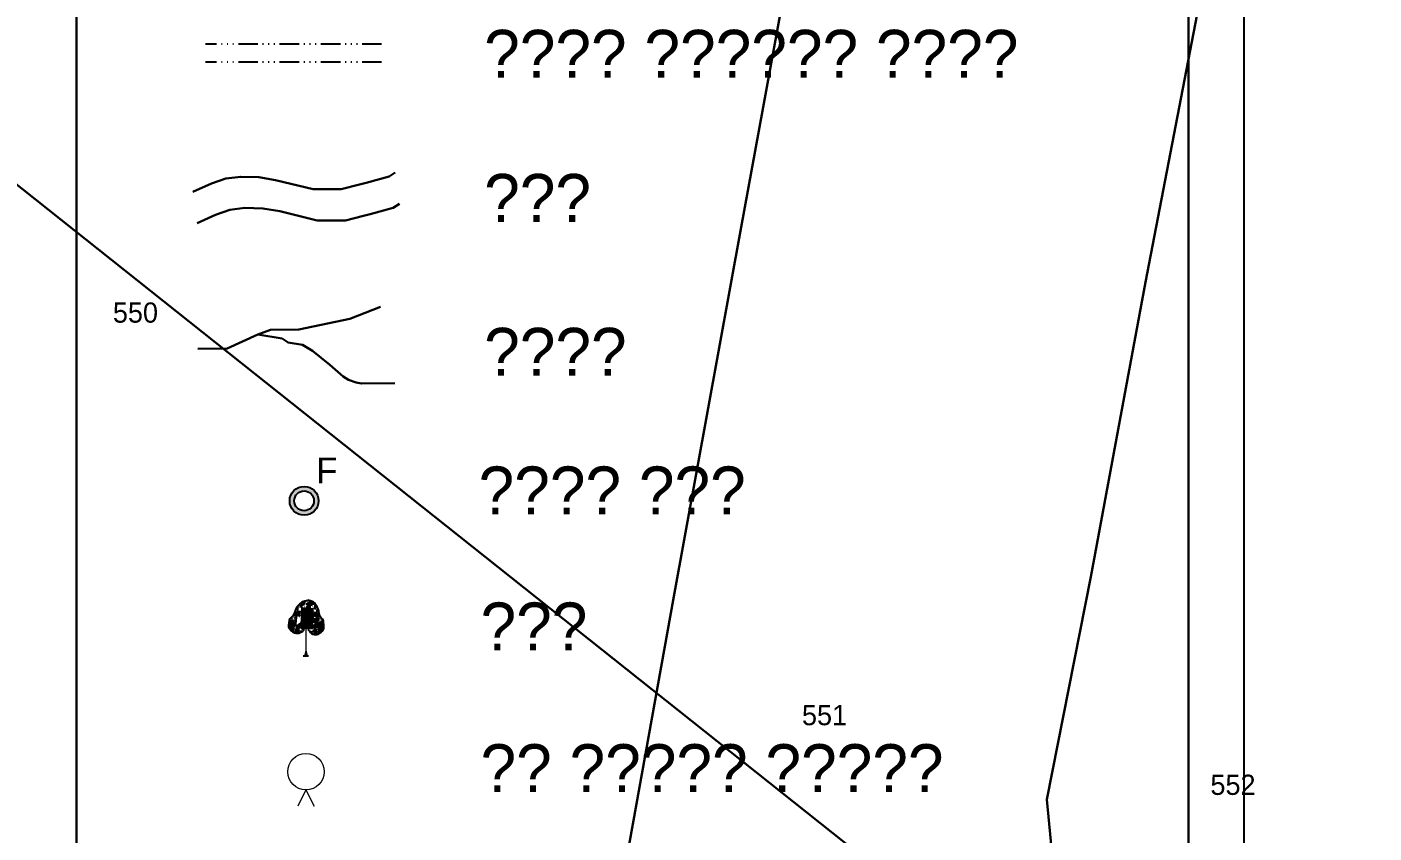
# Model space of a CAD drawing. Header units: millimetres. Extents: x -1419336 to 38707697, y -75591640 to 81.
# Drawn here: x 1646.2 to 1812.6, y -1387.3 to -1287.7 of the extents above; entities that cross this region are included whole.
import ezdxf

# ---------------------------------------------------------------- set-up
doc = ezdxf.new("R2010")
doc.units = ezdxf.units.MM
doc.linetypes.add('ACAD_ISO14W100', pattern=[24, 12, -3, 0, -3, 0, -3, 0, -3])
doc.linetypes.add('DASHED', pattern=[0.75, 0.5, -0.25])
for name, color, linetype in [('Image', 7, 'Continuous'), ('Legend', 250, 'Continuous'), ('Sym_F', 250, 'Continuous'), ('Sym_Tree', 92, 'Continuous')]:
    doc.layers.add(name, color=color, linetype=linetype)
doc.layers.add('Poly_Survey_Bndry', color=250, linetype='Continuous', lineweight=30)
doc.layers.add('Text_Survey_No', color=250, linetype='Continuous', lineweight=0)
doc.styles.get("Standard").update_dxf_attribs({"font": 'SakalBharati.ttf'})
picture_1 = doc.add_image_def('image1.jpg', size_in_pixel=(14330, 10848))
picture_2 = doc.add_image_def('image3.jpg', size_in_pixel=(14388, 11097))
picture_3 = doc.add_image_def('image5.jpg', size_in_pixel=(14666, 11006))

msp = doc.modelspace()

# ---------------------------------------------------------------- hatches: boundary and pattern name
at = {"layer": 'Sym_F'}
h = msp.add_hatch(color=256, dxfattribs=at)
h.paths.add_polyline_path([(1678.64, -1346.27, 1), (1682.2, -1346.27, 1)])
h.paths.add_polyline_path([(1681.64, -1346.27, -1), (1679.2, -1346.27, -1)], flags=16)

# ---------------------------------------------------------------- linework, layer by layer
at = {"color": 5, "lineweight": 20}
for q in [(1679.65, -1384), (1681.65, -1384)]:
    msp.add_line((1680.65, -1382), q, dxfattribs=at)
msp.add_ellipse((1680.65, -1379.75), major_axis=(2.25, 0), ratio=1, dxfattribs=at)
at = {"layer": 'Legend'}
msp.add_lwpolyline([(719.87, -1094.4), (1796.56, -1094.4), (1796.56, -1813.7), (719.87, -1813.7)], close=True, dxfattribs=at)
at = {"layer": 'Legend', "lineweight": 30}
msp.add_lwpolyline([(1674.4, -1806.86), (726.71, -1806.86), (726.71, -1101.24), (1674.4, -1101.24), (1789.71, -1101.24), (1789.71, -1144.96), (1789.71, -1180.57), (1789.71, -1198.18), (1789.71, -1205.64), (1789.71, -1217.85), (1789.71, -1668.44), (1789.71, -1729.9), (1789.71, -1771.19), (1789.71, -1806.86)], close=True, dxfattribs=at)
for points in [[(1652.29, -1101.24), (1652.29, -1144.96), (1652.29, -1180.57), (1652.29, -1217.85), (1652.29, -1668.44), (1652.29, -1729.9), (1652.29, -1771.19), (1652.29, -1806.86)], [(1667.28, -1327.49), (1670.92, -1327.43), (1672.81, -1326.58), (1674.72, -1325.72), (1676.28, -1325.15), (1679.76, -1325.1), (1686.08, -1323.78), (1689.86, -1322.28)], [(1674.72, -1325.72), (1677.69, -1326.19), (1678.45, -1326.72), (1680.24, -1326.98), (1681.45, -1327.73), (1683.6, -1329.45), (1685.25, -1330.92), (1685.92, -1331.3), (1686.87, -1331.65), (1687.51, -1331.75), (1691.64, -1331.72)]]:
    msp.add_lwpolyline(points, dxfattribs=at)
at = {"layer": 'Legend', "linetype": 'ACAD_ISO14W100', "ltscale": 0.2, "flags": 128}
for points in [[(1690, -1289.83), (1668.25, -1289.83)], [(1690, -1292.04), (1668.25, -1292.04)]]:
    msp.add_lwpolyline(points, dxfattribs=at)
at = {"layer": 'Legend', "color": 5, "lineweight": 30}
for points in [[(1666.69, -1308.09), (1668.97, -1307.04), (1670.75, -1306.44), (1672.59, -1306.21), (1674.83, -1306.27), (1676.9, -1306.62), (1681.54, -1307.75), (1683.59, -1307.75), (1685.01, -1307.75), (1687.25, -1307.19), (1688.07, -1306.98), (1690.94, -1306.19), (1691.69, -1305.7)], [(1667.19, -1311.96), (1669.47, -1310.91), (1671.25, -1310.31), (1673.09, -1310.07), (1675.33, -1310.14), (1677.41, -1310.49), (1682.04, -1311.62), (1684.09, -1311.62), (1685.52, -1311.62), (1687.76, -1311.06), (1688.57, -1310.85), (1691.44, -1310.06), (1692.19, -1309.57)]]:
    msp.add_lwpolyline(points, dxfattribs=at)
at = {"layer": 'Poly_Survey_Bndry'}
for points in [[(1798.01, -1248.46), (1784.4, -1319.26), (1777.64, -1355.67), (1772.18, -1383.16), (1775.66, -1419.23), (1770.46, -1463.64), (1766.41, -1500.89), (1761.67, -1541.86)], [(1745.22, -1253.54), (1734.44, -1312.46), (1726.09, -1358.09), (1717.55, -1405.66), (1716.51, -1411.44), (1716.38, -1411.42)]]:
    msp.add_lwpolyline(points, dxfattribs=at)
at = {"layer": 'Sym_F'}
for major_axis in [(1.78, 0), (1.22, 0)]:
    msp.add_ellipse((1680.42, -1346.27), major_axis=major_axis, ratio=1, dxfattribs=at)
at = {"layer": 'Sym_Tree'}
for p, q in [((1680.89, -1358.6), (1680.66, -1358.62)), ((1680.29, -1365.42), (1680.95, -1365.42))]:
    msp.add_line(p, q, dxfattribs=at)
at = {"layer": 'Sym_Tree', "color": 82, "const_width": 0.8}
for points in [[(1680.34, -1362.09), (1680.44, -1359.46)], [(1680.43, -1362.1), (1680.53, -1359.47)], [(1680.78, -1361.71), (1680.88, -1359.08)], [(1681.11, -1362.15), (1681.21, -1359.52)], [(1679.67, -1361.48), (1680.02, -1361.97)], [(1680.2, -1361.6), (1680.54, -1362.09)], [(1682.03, -1361.71), (1681.54, -1362.04)], [(1681.65, -1361.5), (1682, -1361.99)]]:
    msp.add_lwpolyline(points, dxfattribs=at)
at = {"layer": 'Sym_Tree', "color": 34}
msp.add_lwpolyline([(1680.66, -1365.42, 0.48, 0.16, 0), (1680.66, -1364.76, 0.16, 0.16, 0), (1680.66, -1362.06, 0.16, 0.16, 0)], format="xyseb", dxfattribs=at)
at = {"layer": 'Sym_Tree', "color": 82}
msp.add_open_spline([(1680.44, -1362.18), (1680.29, -1362.34), (1680.05, -1362.59), (1679.61, -1362.7), (1679.21, -1362.67), (1678.88, -1362.34), (1678.41, -1361.94), (1678.62, -1361.33), (1678.63, -1360.73), (1679.32, -1360.38), (1679.34, -1359.55), (1679.86, -1359.02), (1680.28, -1358.66), (1680.56, -1358.63), (1680.66, -1358.62)], degree=3, knots=[0, 0, 0, 0, 0.357151, 0.545743, 0.741494, 0.970117, 1.319935, 1.641608, 1.935314, 2.250626, 2.755061, 3.137005, 3.457298, 3.618487, 3.618487, 3.618487, 3.618487], dxfattribs=at)
at = {"layer": 'Sym_Tree', "color": 82, "start_tangent": (1680.661209, -1365.422639), "end_tangent": (1680.661209, -1365.422639)}
msp.add_spline([(1680.89, -1362.18), (1681.33, -1362.66), (1681.65, -1362.78), (1682.01, -1362.79), (1682.37, -1362.58), (1682.83, -1362.14), (1682.84, -1361.55), (1682.78, -1361.02), (1682.42, -1360.58), (1682.2, -1359.69), (1681.84, -1359.1), (1681.4, -1358.7), (1680.89, -1358.6)], degree=3, dxfattribs=at)
at = {"layer": 'Sym_Tree', "color": 82}
for points in [[(1679.54, -1359.85), (1679.34, -1360.06), (1679.4, -1360.48), (1679.24, -1360.5)], [(1679.25, -1360.27), (1679.26, -1360.39), (1679.42, -1359.8), (1679.44, -1359.74)], [(1679.37, -1359.88), (1679.3, -1360.06), (1679.55, -1359.54), (1679.52, -1359.53)], [(1679.42, -1359.66), (1679.37, -1359.81), (1679.37, -1359.88), (1679.3, -1360.06)], [(1679.4, -1359.79), (1679.42, -1359.75), (1679.3, -1360.06), (1679.33, -1360.06)], [(1679.36, -1359.98), (1679.3, -1360.06), (1679.37, -1359.81), (1679.42, -1359.8)], [(1679.35, -1360), (1679.37, -1359.9), (1679.36, -1359.98), (1679.3, -1360.06)], [(1679.64, -1359.23), (1679.48, -1359.51), (1679.4, -1359.79), (1679.34, -1360.06)], [(1679.76, -1359.63), (1679.52, -1359.53), (1679.54, -1359.85), (1679.34, -1360.06)], [(1679.4, -1359.79), (1679.34, -1360.06), (1679.7, -1359.92), (1679.76, -1359.63)], [(1679.39, -1359.82), (1679.42, -1359.66), (1679.35, -1360), (1679.37, -1359.9)], [(1679.35, -1359.99), (1679.36, -1359.98), (1679.37, -1359.9), (1679.42, -1359.75)], [(1679.37, -1359.81), (1679.42, -1359.8), (1679.42, -1359.66), (1679.37, -1359.81)], [(1679.42, -1359.65), (1679.48, -1359.51), (1679.39, -1359.82), (1679.42, -1359.66)], [(1679.42, -1359.8), (1679.44, -1359.74), (1679.4, -1359.79), (1679.42, -1359.75)], [(1679.4, -1360.48), (1679.93, -1360.43), (1679.54, -1359.85), (1679.79, -1360.22)], [(1679.54, -1359.85), (1679.79, -1360.22), (1679.93, -1360.43), (1679.4, -1360.48)], [(1679.76, -1359.63), (1679.61, -1359.3), (1679.48, -1359.51), (1679.42, -1359.75)], [(1679.48, -1359.51), (1679.42, -1359.75), (1679.54, -1359.85), (1679.76, -1359.63)], [(1679.42, -1359.75), (1679.46, -1359.59), (1679.48, -1359.51), (1679.46, -1359.59)], [(1679.48, -1359.51), (1679.46, -1359.59), (1679.42, -1359.65), (1679.48, -1359.51)], [(1679.42, -1359.65), (1679.42, -1359.65), (1679.42, -1359.75), (1679.46, -1359.59)], [(1680.67, -1358.62), (1679.95, -1358.97), (1679.64, -1359.23), (1679.48, -1359.51)], [(1679.55, -1359.54), (1679.52, -1359.53), (1679.8, -1359.13), (1679.95, -1358.97)], [(1679.54, -1359.85), (1679.76, -1359.63), (1679.76, -1359.63), (1679.52, -1359.53)], [(1680.07, -1359.87), (1680.43, -1359.87), (1680.01, -1360.08), (1679.54, -1359.85)], [(1680.01, -1360.08), (1679.54, -1359.85), (1680.01, -1360.08), (1679.93, -1360.43)], [(1679.7, -1359.92), (1679.76, -1359.63), (1679.76, -1359.63), (1679.61, -1359.3)], [(1679.74, -1359.23), (1679.71, -1359.19), (1679.63, -1359.34), (1679.65, -1359.38)], [(1679.63, -1359.34), (1679.65, -1359.38), (1679.68, -1359.28), (1679.74, -1359.23)], [(1679.8, -1359.13), (1679.95, -1358.97), (1679.64, -1359.23), (1679.8, -1359.13)], [(1679.64, -1359.23), (1679.8, -1359.13), (1679.74, -1359.23), (1679.71, -1359.19)], [(1679.76, -1359.63), (1679.65, -1359.38), (1679.72, -1359.23), (1680.06, -1359.03)], [(1679.73, -1359.31), (1679.66, -1359.33), (1679.65, -1359.38), (1679.73, -1359.31)], [(1679.65, -1359.38), (1679.73, -1359.31), (1680.51, -1359.67), (1680.79, -1359.78)], [(1679.73, -1359.31), (1679.72, -1359.26), (1679.73, -1359.31), (1679.66, -1359.33)], [(1679.68, -1359.28), (1679.74, -1359.23), (1680.67, -1358.62), (1680.47, -1358.64)], [(1679.68, -1360.52), (1680.17, -1360.52), (1680.72, -1360.16), (1680.82, -1359.79)], [(1679.72, -1359.23), (1680.06, -1359.03), (1680.09, -1359.49), (1679.73, -1359.31)], [(1679.99, -1359.07), (1680.06, -1359.03), (1679.73, -1359.31), (1679.72, -1359.26)], [(1680.09, -1359.49), (1679.73, -1359.31), (1679.74, -1359.4), (1680.09, -1359.49)], [(1679.74, -1359.4), (1680.09, -1359.49), (1680.06, -1359.03), (1680.79, -1358.73)], [(1680.02, -1359), (1679.83, -1359.12), (1679.74, -1359.23), (1680.02, -1359)], [(1680.06, -1359.02), (1679.83, -1359.12), (1679.78, -1359.27), (1679.82, -1359.3)], [(1679.78, -1359.27), (1679.82, -1359.3), (1679.99, -1359.07), (1680.06, -1359.03)], [(1680.06, -1359.03), (1680.79, -1358.73), (1680.06, -1359.02), (1679.83, -1359.12)], [(1679.95, -1358.97), (1680.24, -1358.82), (1680.02, -1359), (1679.83, -1359.12)], [(1680.24, -1358.82), (1680.28, -1358.71), (1680.1, -1358.83), (1679.95, -1358.97)], [(1680.1, -1358.83), (1679.95, -1358.97), (1680.24, -1358.82), (1680.13, -1358.83)], [(1680.24, -1358.82), (1680.13, -1358.83), (1679.95, -1358.97), (1680.24, -1358.82)], [(1680.07, -1359.87), (1680.01, -1360.08), (1680.01, -1360.08), (1680.07, -1359.87)], [(1681.12, -1358.62), (1680.53, -1359.01), (1680.06, -1359.02), (1680.67, -1358.62)], [(1680.06, -1359.02), (1680.67, -1358.62), (1680.87, -1358.62), (1680.75, -1358.77)], [(1680.51, -1359.67), (1680.79, -1359.78), (1680.07, -1359.87), (1680.43, -1359.87)], [(1680.67, -1358.62), (1680.47, -1358.64), (1680.27, -1358.71), (1680.1, -1358.83)], [(1680.27, -1358.71), (1680.1, -1358.83), (1680.38, -1358.69), (1680.47, -1358.64)], [(1680.43, -1358.68), (1680.38, -1358.69), (1680.1, -1358.83), (1680.24, -1358.82)], [(1680.43, -1358.68), (1680.24, -1358.82), (1680.26, -1358.75), (1680.1, -1358.83)], [(1680.1, -1358.83), (1680.24, -1358.82), (1680.36, -1358.71), (1680.38, -1358.69)], [(1680.26, -1358.75), (1680.1, -1358.83), (1680.24, -1358.82), (1680.28, -1358.71)], [(1681.29, -1359.51), (1680.55, -1359.49), (1680.22, -1359.63), (1680.11, -1359.38)], [(1680.46, -1360.08), (1680.53, -1359.87), (1681.27, -1361.27), (1680.18, -1361.31)], [(1680.2, -1359.23), (1680.48, -1359), (1681.12, -1358.62), (1681.29, -1359.51)], [(1680.52, -1359.07), (1680.53, -1359.01), (1680.2, -1359.23), (1680.48, -1359)], [(1680.36, -1358.71), (1680.36, -1358.71), (1680.43, -1358.68), (1680.24, -1358.82)], [(1680.36, -1358.71), (1680.38, -1358.69), (1680.26, -1358.72), (1680.24, -1358.82)], [(1680.26, -1358.72), (1680.24, -1358.82), (1680.38, -1358.69), (1680.34, -1358.71)], [(1680.38, -1358.69), (1680.47, -1358.64), (1680.26, -1358.72), (1680.47, -1358.64)], [(1680.26, -1358.72), (1680.47, -1358.64), (1680.43, -1358.68), (1680.38, -1358.69)], [(1680.38, -1358.69), (1680.34, -1358.71), (1680.36, -1358.71)], [(1681.29, -1359.51), (1680.55, -1359.49), (1680.53, -1359.87), (1680.46, -1360.08)], [(1681.12, -1358.62), (1681.29, -1359.51), (1680.55, -1359.49), (1680.52, -1359.03)], [(1681.5, -1358.76), (1681.32, -1358.67), (1680.52, -1359.03), (1680.52, -1359.07)], [(1680.52, -1359.03), (1680.52, -1359.07), (1680.53, -1359.01)], [(1680.53, -1359.01), (1680.53, -1359.01), (1680.52, -1359.07), (1680.53, -1359.01)], [(1680.55, -1359.49), (1680.52, -1359.03), (1681.29, -1359.51), (1680.55, -1359.49)], [(1680.67, -1358.62), (1680.89, -1358.6), (1681.12, -1358.62), (1680.53, -1359.01)], [(1681.17, -1360.16), (1681.27, -1359.79), (1681.29, -1359.51), (1680.55, -1359.49)], [(1680.87, -1358.62), (1680.75, -1358.77), (1680.6, -1358.81), (1680.71, -1358.7)], [(1680.6, -1358.81), (1680.62, -1358.75), (1680.71, -1358.7), (1680.66, -1358.62)], [(1680.6, -1358.81), (1680.71, -1358.7), (1680.75, -1358.77), (1680.6, -1358.81)], [(1680.75, -1358.77), (1680.6, -1358.81), (1680.62, -1358.75), (1680.71, -1358.7)], [(1681.59, -1360.15), (1681.56, -1359.94), (1680.63, -1361.23), (1681.71, -1361.41)], [(1680.71, -1358.7), (1680.66, -1358.62), (1680.87, -1358.62), (1680.71, -1358.7)], [(1680.87, -1358.62), (1680.71, -1358.7), (1680.89, -1358.6), (1681.12, -1358.62)], [(1680.88, -1360.14), (1680.82, -1359.77), (1680.84, -1359.48), (1681.58, -1359.56)], [(1681.85, -1360.63), (1681.37, -1360.57), (1680.88, -1360.14), (1680.82, -1359.77)], [(1681.96, -1359.34), (1681.71, -1359.08), (1681.12, -1358.62), (1680.84, -1359.48)], [(1681.12, -1358.62), (1680.84, -1359.48), (1681.58, -1359.56), (1681.67, -1359.1)], [(1681.58, -1359.56), (1681.67, -1359.1), (1680.84, -1359.48), (1681.58, -1359.56)], [(1680.84, -1359.48), (1681.58, -1359.56), (1681.56, -1359.94), (1681.59, -1360.15)], [(1680.84, -1359.48), (1681.58, -1359.56), (1681.89, -1359.74), (1682.03, -1359.5)], [(1680.94, -1358.72), (1680.86, -1358.67), (1681.05, -1358.77), (1680.86, -1358.67)], [(1681.05, -1358.77), (1680.86, -1358.67), (1680.9, -1358.71), (1680.94, -1358.72)], [(1682.03, -1359.5), (1681.96, -1359.42), (1681.14, -1359.68), (1680.86, -1359.76)], [(1681.14, -1359.68), (1680.86, -1359.76), (1681.56, -1359.94), (1681.19, -1359.89)], [(1680.89, -1358.6), (1681.12, -1358.62), (1681.4, -1358.72), (1681.32, -1358.67)], [(1680.94, -1358.73), (1680.98, -1358.75), (1680.96, -1358.75)], [(1681.94, -1359.51), (1681.58, -1359.56), (1681.67, -1359.1), (1680.98, -1358.71)], [(1681.67, -1359.1), (1680.98, -1358.71), (1681.68, -1359.1), (1681.89, -1359.22)], [(1681.12, -1358.62), (1681.79, -1359.06), (1682.06, -1359.35), (1682.18, -1359.66)], [(1682.02, -1359.4), (1681.96, -1359.34), (1681.12, -1358.62), (1681.32, -1358.67)], [(1681.12, -1358.62), (1681.32, -1358.67), (1681.5, -1358.76), (1681.66, -1358.9)], [(1681.56, -1359.94), (1681.19, -1359.89), (1681.59, -1360.15), (1682.08, -1359.99)], [(1681.5, -1358.76), (1681.66, -1358.9), (1681.4, -1358.72), (1681.32, -1358.67)], [(1681.35, -1358.71), (1681.4, -1358.72), (1681.66, -1358.9), (1681.52, -1358.88)], [(1681.42, -1358.75), (1681.42, -1358.75), (1681.35, -1358.71), (1681.52, -1358.88)], [(1681.35, -1358.71), (1681.52, -1358.88), (1681.51, -1358.81), (1681.66, -1358.9)], [(1681.66, -1358.9), (1681.52, -1358.88), (1681.41, -1358.74), (1681.4, -1358.73)], [(1681.41, -1358.74), (1681.4, -1358.73), (1681.51, -1358.77), (1681.52, -1358.88)], [(1681.51, -1358.77), (1681.52, -1358.88), (1681.4, -1358.73), (1681.44, -1358.75)], [(1681.51, -1358.81), (1681.66, -1358.9), (1681.52, -1358.88), (1681.5, -1358.76)], [(1681.52, -1358.88), (1681.5, -1358.76), (1681.66, -1358.9), (1681.79, -1359.06)], [(1681.66, -1358.9), (1681.79, -1359.06), (1681.52, -1358.88), (1681.63, -1358.89)], [(1681.52, -1358.88), (1681.63, -1358.89), (1681.79, -1359.06), (1681.52, -1358.88)], [(1681.79, -1359.06), (1681.52, -1358.88), (1681.71, -1359.08), (1681.89, -1359.22)], [(1681.56, -1359.94), (1681.59, -1360.15), (1681.59, -1360.15), (1681.56, -1359.94)], [(1681.98, -1359.35), (1681.67, -1359.1), (1681.58, -1359.56), (1681.96, -1359.42)], [(1681.58, -1359.56), (1681.96, -1359.42), (1681.94, -1359.51), (1681.58, -1359.56)], [(1681.89, -1359.74), (1682.03, -1359.5), (1681.98, -1359.35), (1681.67, -1359.1)], [(1681.92, -1359.38), (1681.87, -1359.41), (1681.74, -1359.15), (1681.67, -1359.1)], [(1681.74, -1359.15), (1681.67, -1359.1), (1681.96, -1359.42), (1681.98, -1359.38)], [(1681.68, -1359.1), (1681.89, -1359.22), (1681.92, -1359.38), (1681.87, -1359.41)], [(1681.71, -1359.08), (1681.89, -1359.22), (1681.96, -1359.34), (1681.71, -1359.08)], [(1681.73, -1359.66), (1681.74, -1359.74), (1681.77, -1359.8), (1681.73, -1359.66)], [(1682.11, -1359.67), (1682.15, -1359.67), (1681.91, -1359.24), (1681.79, -1359.06)], [(1681.91, -1359.24), (1681.79, -1359.06), (1682.06, -1359.35), (1681.91, -1359.24)], [(1681.91, -1360.03), (1681.89, -1359.74), (1681.89, -1359.74), (1682.08, -1359.43)], [(1681.89, -1359.74), (1682.08, -1359.43), (1682.18, -1359.66), (1682.21, -1359.9)], [(1682.18, -1359.66), (1682.21, -1359.9), (1682.08, -1359.99), (1681.89, -1359.74)], [(1682.08, -1359.99), (1681.89, -1359.74), (1681.89, -1359.74), (1682.15, -1359.67)], [(1681.89, -1359.74), (1682.15, -1359.67), (1682.08, -1359.99), (1682.25, -1360.21)], [(1682.23, -1359.95), (1682.25, -1360.21), (1681.91, -1360.03), (1681.89, -1359.74)], [(1682.06, -1359.35), (1681.91, -1359.24), (1681.96, -1359.34), (1682, -1359.31)], [(1681.96, -1359.34), (1682, -1359.31), (1682.06, -1359.46), (1682.03, -1359.5)], [(1682.06, -1359.46), (1682.03, -1359.5), (1682.02, -1359.4), (1681.96, -1359.34)], [(1681.96, -1359.42), (1681.98, -1359.38), (1681.96, -1359.42), (1682.03, -1359.46)], [(1681.96, -1359.42), (1682.03, -1359.46), (1682.03, -1359.5), (1681.96, -1359.42)], [(1682.06, -1359.35), (1682.18, -1359.66), (1682.23, -1359.95), (1682.25, -1360.21)], [(1682.25, -1360.04), (1682.29, -1360.22), (1682.11, -1359.67), (1682.15, -1359.67)], [(1682.21, -1359.9), (1682.2, -1359.74), (1682.18, -1359.66), (1682.2, -1359.74)], [(1682.23, -1359.8), (1682.18, -1359.66), (1682.23, -1359.98), (1682.23, -1359.81)], [(1682.31, -1360.44), (1682.29, -1360.56), (1682.2, -1359.95), (1682.19, -1359.89)], [(1682.2, -1359.95), (1682.19, -1359.89), (1682.23, -1359.95), (1682.21, -1359.9)], [(1682.23, -1359.8), (1682.23, -1359.8), (1682.21, -1359.9), (1682.2, -1359.74)], [(1682.26, -1359.97), (1682.2, -1359.95), (1682.23, -1359.81), (1682.26, -1359.97)], [(1682.24, -1360.13), (1682.29, -1360.22), (1682.26, -1359.97), (1682.2, -1359.95)], [(1682.23, -1359.95), (1682.21, -1359.9), (1682.29, -1360.22), (1682.26, -1360.22)], [(1682.25, -1360.15), (1682.24, -1360.13), (1682.24, -1360.06), (1682.21, -1359.9)], [(1682.23, -1359.98), (1682.23, -1359.81), (1682.25, -1360.16), (1682.24, -1360.06)], [(1682.23, -1359.81), (1682.26, -1359.97), (1682.25, -1360.04), (1682.29, -1360.22)], [(1678.78, -1360.94), (1678.61, -1361.14), (1678.51, -1361.74), (1679.34, -1361.81)], [(1678.57, -1361.56), (1678.51, -1361.74), (1678.61, -1361.15), (1678.54, -1361.55)], [(1678.57, -1361.56), (1678.57, -1361.56), (1678.57, -1361.56), (1678.51, -1361.74)], [(1678.54, -1361.93), (1678.6, -1361.99), (1678.61, -1361.15), (1678.69, -1361.21)], [(1678.61, -1361.15), (1678.54, -1361.55), (1678.69, -1361.21), (1678.69, -1361.19)], [(1678.61, -1361.15), (1678.69, -1361.21), (1678.57, -1361.56)], [(1678.73, -1360.76), (1678.67, -1360.89), (1678.63, -1361.04), (1678.61, -1361.14)], [(1678.92, -1360.77), (1678.94, -1361.37), (1678.61, -1361.13), (1678.94, -1361.37)], [(1678.63, -1361.04), (1678.61, -1361.14), (1678.79, -1361.22), (1678.99, -1360.86)], [(1678.61, -1361.13), (1678.94, -1361.37), (1679.1, -1360.94), (1678.99, -1360.86)], [(1678.73, -1360.97), (1678.73, -1360.97), (1678.78, -1360.94), (1678.61, -1361.14)], [(1678.67, -1361), (1678.64, -1361.02), (1678.63, -1361.05), (1678.72, -1360.94)], [(1678.63, -1361.05), (1678.72, -1360.94), (1678.72, -1360.94)], [(1678.73, -1360.97), (1678.64, -1361.02), (1678.7, -1360.99), (1678.69, -1360.87)], [(1678.7, -1360.99), (1678.69, -1360.87), (1678.67, -1361), (1678.64, -1361.02)], [(1678.66, -1361.08), (1678.66, -1361.08), (1678.73, -1360.97), (1678.64, -1361.02)], [(1678.89, -1360.8), (1678.8, -1360.78), (1678.69, -1360.87), (1678.66, -1361.08)], [(1678.69, -1360.87), (1678.66, -1361.08), (1678.75, -1360.95), (1678.77, -1360.84)], [(1678.75, -1361.02), (1678.75, -1360.95), (1678.66, -1361.08)], [(1678.98, -1360.69), (1678.91, -1360.69), (1678.73, -1360.76), (1678.67, -1360.89)], [(1678.72, -1361.25), (1678.76, -1361.18), (1678.68, -1362.15), (1678.82, -1362.23)], [(1678.77, -1360.84), (1678.8, -1360.78), (1678.69, -1360.87), (1678.73, -1360.76)], [(1678.69, -1360.87), (1678.73, -1360.76), (1678.75, -1361.02), (1678.75, -1360.95)], [(1678.71, -1361.13), (1679.09, -1361.04), (1678.73, -1361.09), (1678.69, -1361.21)], [(1678.73, -1361.09), (1678.69, -1361.21), (1678.72, -1361.41), (1678.8, -1361.27)], [(1678.69, -1361.21), (1678.69, -1361.19), (1679.34, -1361.81), (1679.19, -1361.67)], [(1678.8, -1361.27), (1678.81, -1361.33), (1678.71, -1361.13), (1679.09, -1361.04)], [(1678.72, -1360.94), (1678.72, -1360.94), (1678.73, -1360.97)], [(1678.72, -1361.41), (1678.8, -1361.27), (1678.72, -1361.25), (1678.76, -1361.18)], [(1678.84, -1360.79), (1679.42, -1360.59), (1678.74, -1360.75), (1678.8, -1360.69)], [(1678.74, -1360.75), (1678.8, -1360.69), (1678.85, -1360.66), (1678.91, -1360.59)], [(1678.89, -1360.83), (1678.75, -1360.95), (1678.96, -1360.8), (1678.92, -1360.77)], [(1678.75, -1360.95), (1678.77, -1360.84), (1678.89, -1360.8)], [(1678.79, -1361.22), (1678.99, -1360.86), (1678.89, -1360.83), (1678.75, -1360.95)], [(1678.89, -1360.8), (1678.89, -1360.8), (1678.77, -1360.84), (1678.8, -1360.78)], [(1678.94, -1361.37), (1678.94, -1361.37), (1678.86, -1361.59), (1678.79, -1361.22)], [(1678.86, -1361.59), (1678.79, -1361.22), (1679.19, -1361.67), (1678.92, -1361.41)], [(1678.94, -1360.78), (1678.99, -1360.74), (1678.89, -1360.8), (1678.8, -1360.78)], [(1678.95, -1361.39), (1678.81, -1361.33), (1678.8, -1361.27), (1678.81, -1361.33)], [(1678.91, -1360.6), (1678.85, -1360.66), (1678.81, -1360.69), (1678.88, -1360.68)], [(1678.81, -1360.69), (1678.88, -1360.68), (1678.91, -1360.69), (1678.98, -1360.69)], [(1678.92, -1361.41), (1679, -1361.45), (1678.95, -1361.39), (1678.81, -1361.33)], [(1678.96, -1360.8), (1678.92, -1360.77), (1678.84, -1360.79), (1679.42, -1360.59)], [(1678.85, -1360.66), (1678.91, -1360.59), (1678.97, -1360.55), (1679, -1360.66)], [(1678.97, -1360.55), (1679, -1360.66), (1678.91, -1360.69), (1678.85, -1360.66)], [(1678.91, -1360.69), (1678.85, -1360.66), (1678.91, -1360.59), (1678.92, -1360.66)], [(1678.85, -1360.66), (1678.91, -1360.66), (1678.91, -1360.6), (1678.85, -1360.66)], [(1678.91, -1360.66), (1678.91, -1360.66), (1678.85, -1360.66), (1678.91, -1360.66)], [(1678.94, -1360.62), (1678.88, -1360.68), (1679.09, -1360.44)], [(1679, -1360.66), (1678.91, -1360.66), (1678.94, -1360.62), (1678.88, -1360.68)], [(1678.91, -1360.59), (1678.92, -1360.66), (1678.91, -1360.6), (1678.94, -1360.62)], [(1678.91, -1360.6), (1678.94, -1360.62), (1678.91, -1360.66)], [(1678.91, -1360.69), (1678.98, -1360.69), (1679, -1360.66), (1678.91, -1360.66)], [(1678.98, -1360.69), (1678.98, -1360.69), (1678.98, -1360.69), (1678.91, -1360.69)], [(1679.1, -1360.94), (1679, -1360.74), (1678.92, -1360.77), (1678.94, -1361.37)], [(1679, -1360.74), (1679, -1360.85), (1678.92, -1360.77), (1679, -1360.74)], [(1678.92, -1360.77), (1679, -1360.74), (1678.99, -1360.84), (1678.92, -1360.8)], [(1678.99, -1360.84), (1678.92, -1360.8), (1678.99, -1360.84), (1679, -1360.75)], [(1679.07, -1361.03), (1678.98, -1360.99), (1679.07, -1361.03), (1678.92, -1360.98)], [(1679.07, -1361.03), (1678.92, -1360.98), (1679.07, -1361.03), (1678.94, -1361.37)], [(1679.24, -1361.23), (1679.02, -1361.45), (1678.92, -1361.41), (1679, -1361.45)], [(1679.19, -1361.67), (1678.92, -1361.41), (1678.94, -1361.37), (1679.19, -1361.53)], [(1679.6, -1360.51), (1679.48, -1361.71), (1678.94, -1361.37), (1679.22, -1360.78)], [(1679.48, -1361.71), (1678.94, -1361.37), (1678.98, -1360.69), (1679.22, -1360.64)], [(1678.99, -1360.84), (1679, -1360.75), (1678.94, -1360.78), (1678.99, -1360.74)], [(1678.94, -1361.37), (1679.22, -1360.78), (1679.18, -1361.61), (1679.18, -1361.94)], [(1679.07, -1361.03), (1678.94, -1361.37), (1678.99, -1360.86), (1679.1, -1360.94)], [(1679.1, -1360.94), (1679.17, -1361.07), (1678.94, -1361.37), (1679.09, -1361.04)], [(1678.94, -1361.37), (1679.09, -1361.04), (1679.07, -1361.03), (1678.98, -1360.99)], [(1679.34, -1361.81), (1679.19, -1361.67), (1679.46, -1361.23), (1678.94, -1361.37)], [(1679.46, -1361.23), (1678.94, -1361.37), (1678.94, -1361.37)], [(1678.94, -1361.37), (1678.94, -1361.37), (1679.24, -1361.23), (1679.02, -1361.45)], [(1678.94, -1361.37), (1679.19, -1361.53), (1678.94, -1361.37), (1679.1, -1361.35)], [(1678.94, -1361.37), (1679.1, -1361.35), (1678.94, -1361.37)], [(1679.48, -1361.71), (1679.18, -1361.61), (1679.48, -1361.71), (1678.94, -1361.37)], [(1678.97, -1360.55), (1678.98, -1360.58), (1679.09, -1360.44), (1679.23, -1360.36)], [(1679.09, -1360.44), (1679.09, -1360.44), (1678.97, -1360.55), (1678.98, -1360.58)], [(1679.1, -1360.94), (1678.99, -1360.86), (1679.1, -1360.94), (1678.97, -1360.99)], [(1679.1, -1360.94), (1678.97, -1360.99), (1679.1, -1360.94), (1679.17, -1361.07)], [(1679.24, -1360.5), (1679.23, -1360.36), (1678.98, -1360.69)], [(1679.09, -1360.44), (1679.23, -1360.36), (1678.98, -1360.69), (1678.98, -1360.58)], [(1678.98, -1360.69), (1678.98, -1360.58), (1679.04, -1360.65), (1679.23, -1360.36)], [(1678.98, -1360.69), (1679.22, -1360.64), (1679.4, -1360.48), (1679.22, -1360.64)], [(1678.98, -1360.69), (1678.98, -1360.69), (1678.98, -1360.69)], [(1678.98, -1360.69), (1678.98, -1360.69), (1678.98, -1360.69)], [(1678.99, -1360.86), (1679.04, -1360.82), (1679, -1360.74), (1679, -1360.85)], [(1678.99, -1360.86), (1679.1, -1360.94), (1678.99, -1360.86), (1679.04, -1360.82)], [(1679.21, -1360.67), (1679.22, -1360.78), (1679.1, -1360.94), (1679, -1360.74)], [(1679.04, -1360.65), (1679.23, -1360.36), (1679.24, -1360.5), (1679.35, -1360.5)], [(1679.23, -1360.56), (1679.24, -1360.5), (1679.04, -1360.65), (1679.23, -1360.56)], [(1679.04, -1360.65), (1679.23, -1360.56), (1679.24, -1360.5), (1679.06, -1360.63)], [(1679.24, -1360.5), (1679.06, -1360.63), (1679.23, -1360.56), (1679.24, -1360.5)], [(1679.09, -1360.44), (1679.23, -1360.36), (1679.34, -1360.06), (1679.3, -1360.06)], [(1679.22, -1360.26), (1679.22, -1360.25), (1679.09, -1360.44), (1679.23, -1360.36)], [(1679.22, -1360.78), (1679.21, -1360.67), (1679.12, -1360.98), (1679.1, -1360.94)], [(1679.12, -1360.98), (1679.1, -1360.94), (1679.26, -1360.94), (1679.21, -1361.01)], [(1679.17, -1361.07), (1679.21, -1361.01), (1679.22, -1360.78), (1679.21, -1360.67)], [(1679.21, -1361.15), (1679.3, -1361.21), (1679.17, -1361.07), (1679.21, -1361.01)], [(1679.18, -1361.61), (1679.18, -1361.94), (1679.18, -1361.94), (1679.46, -1361.96)], [(1679.18, -1361.94), (1679.46, -1361.96), (1679.48, -1361.71), (1679.18, -1361.61)], [(1679.26, -1360.94), (1679.22, -1360.78), (1679.22, -1360.78), (1679.21, -1360.67)], [(1679.22, -1360.78), (1679.21, -1360.67), (1679.21, -1360.67), (1679.31, -1360.68)], [(1679.21, -1360.67), (1679.31, -1360.68), (1679.21, -1360.67), (1679.22, -1360.78)], [(1679.26, -1360.94), (1679.21, -1361.01), (1679.48, -1361.71), (1679.32, -1361.73)], [(1679.21, -1361.01), (1679.3, -1361.21), (1679.35, -1361), (1679.21, -1361.01)], [(1679.35, -1361), (1679.21, -1361.01), (1679.21, -1361.15), (1679.3, -1361.21)], [(1679.24, -1361.23), (1679.21, -1361.15), (1679.21, -1361.01), (1679.3, -1361.21)], [(1679.21, -1361.01), (1679.3, -1361.21), (1679.21, -1361.01), (1679.3, -1361.21)], [(1679.48, -1361.71), (1679.32, -1361.73), (1679.24, -1361.23), (1679.21, -1361.15)], [(1679.26, -1360.39), (1679.23, -1360.36), (1679.22, -1360.26), (1679.22, -1360.25)], [(1679.4, -1360.48), (1679.22, -1360.64), (1679.22, -1360.78), (1679.22, -1360.64)], [(1679.6, -1360.51), (1679.4, -1360.48), (1679.26, -1360.94), (1679.22, -1360.78)], [(1679.22, -1360.78), (1679.22, -1360.64), (1679.24, -1360.5)], [(1679.24, -1360.5), (1679.24, -1360.5), (1679.24, -1360.5), (1679.23, -1360.36)], [(1679.23, -1360.56), (1679.24, -1360.5), (1679.26, -1360.39), (1679.23, -1360.36)], [(1679.24, -1360.5), (1679.35, -1360.5), (1679.23, -1360.56), (1679.24, -1360.5)], [(1679.24, -1360.32), (1679.26, -1360.39), (1679.34, -1360.06), (1679.39, -1360.24)], [(1679.28, -1360.15), (1679.25, -1360.2), (1679.24, -1360.32), (1679.26, -1360.39)], [(1679.4, -1360.48), (1679.24, -1360.5), (1679.68, -1360.52), (1680.17, -1360.52)], [(1679.24, -1360.5), (1679.24, -1360.5), (1679.24, -1360.5)], [(1679.34, -1360.06), (1679.3, -1360.06), (1679.28, -1360.15), (1679.25, -1360.2)], [(1679.28, -1360.15), (1679.34, -1360.06), (1679.25, -1360.27), (1679.26, -1360.39)], [(1679.34, -1360.06), (1679.39, -1360.24), (1679.28, -1360.15), (1679.34, -1360.06)], [(1679.3, -1360.06), (1679.33, -1360.06), (1679.35, -1359.99), (1679.36, -1359.98)], [(1680.01, -1360.08), (1679.93, -1360.43), (1679.4, -1360.48), (1679.93, -1360.43)], [(1679.93, -1360.43), (1679.4, -1360.48), (1679.68, -1360.52)], [(1679.6, -1360.51), (1679.87, -1360.68), (1679.6, -1360.51), (1679.4, -1360.48)], [(1679.87, -1360.68), (1679.91, -1360.52), (1679.6, -1360.51), (1679.87, -1360.68)], [(1679.68, -1360.52), (1679.68, -1360.52), (1679.87, -1360.68), (1679.91, -1360.52)], [(1681.27, -1361.27), (1680.18, -1361.31), (1680.05, -1360.51), (1679.94, -1361.71)], [(1680.63, -1361.23), (1681.71, -1361.41), (1681.94, -1360.63), (1681.9, -1361.84)], [(1681.4, -1360.63), (1681.4, -1360.63), (1681.19, -1360.77), (1681.17, -1360.6)], [(1682.14, -1360.63), (1682.3, -1360.67), (1681.85, -1360.63), (1681.37, -1360.57)], [(1681.59, -1360.15), (1682.08, -1359.99), (1681.59, -1360.15), (1681.62, -1360.51)], [(1681.59, -1360.15), (1681.62, -1360.51), (1682.14, -1360.63), (1681.62, -1360.51)], [(1682.14, -1360.63), (1681.62, -1360.51), (1682.08, -1359.99), (1681.79, -1360.32)], [(1682.08, -1359.99), (1681.79, -1360.32), (1681.62, -1360.51), (1682.14, -1360.63)], [(1681.62, -1360.51), (1682.14, -1360.63), (1681.85, -1360.63)], [(1681.64, -1360.77), (1681.63, -1360.6), (1681.94, -1360.63), (1681.64, -1360.77)], [(1681.94, -1360.63), (1681.64, -1360.77), (1681.94, -1360.63), (1682.14, -1360.63)], [(1681.94, -1360.63), (1681.9, -1361.84), (1682.49, -1361.57), (1682.28, -1360.95)], [(1681.9, -1361.84), (1682.49, -1361.57), (1682.53, -1360.89), (1682.3, -1360.81)], [(1682.22, -1361.1), (1682.26, -1361.18), (1681.9, -1361.84), (1682.06, -1361.88)], [(1681.9, -1361.84), (1682.06, -1361.88), (1682.2, -1361.39), (1682.25, -1361.32)], [(1681.9, -1361.84), (1682.22, -1361.78), (1681.9, -1361.84), (1682.49, -1361.57)], [(1681.94, -1360.63), (1682.14, -1360.63), (1682.22, -1361.1), (1682.28, -1360.95)], [(1682.03, -1361.96), (1682.2, -1361.83), (1681.98, -1361.36), (1682.49, -1361.57)], [(1681.98, -1361.36), (1682.49, -1361.57), (1682.49, -1361.57)], [(1682.7, -1361.16), (1682.84, -1361.39), (1682.86, -1361.99), (1682.03, -1361.96)], [(1682.75, -1361.44), (1682.75, -1361.42), (1682.03, -1361.96), (1682.2, -1361.83)], [(1682.08, -1359.99), (1682.25, -1360.21), (1682.14, -1360.63), (1682.3, -1360.67)], [(1682.54, -1361), (1682.58, -1360.97), (1682.66, -1361.01), (1682.11, -1360.74)], [(1682.66, -1361.01), (1682.11, -1360.74), (1682.76, -1360.98), (1682.71, -1360.92)], [(1682.26, -1361.18), (1682.15, -1361.36), (1682.13, -1361.15), (1682.26, -1361.18)], [(1682.13, -1361.15), (1682.26, -1361.18), (1682.25, -1361.32), (1682.15, -1361.36)], [(1682.53, -1360.89), (1682.3, -1360.81), (1682.14, -1360.63), (1682.3, -1360.81)], [(1682.14, -1360.63), (1682.3, -1360.81), (1682.28, -1360.95), (1682.3, -1360.81)], [(1682.2, -1361.39), (1682.25, -1361.32), (1682.26, -1361.18), (1682.15, -1361.36)], [(1682.26, -1361.18), (1682.15, -1361.36), (1682.26, -1361.18), (1682.15, -1361.36)], [(1682.25, -1361.32), (1682.15, -1361.36), (1682.3, -1361.24), (1682.26, -1361.18)], [(1682.49, -1361.57), (1682.28, -1360.95), (1682.22, -1361.78), (1682.17, -1362.1)], [(1682.32, -1360.49), (1682.29, -1360.56), (1682.25, -1360.21), (1682.18, -1360.39)], [(1682.25, -1360.21), (1682.18, -1360.39), (1682.3, -1360.31), (1682.25, -1360.21)], [(1682.47, -1360.85), (1682.32, -1360.53), (1682.3, -1360.67), (1682.18, -1360.66)], [(1682.3, -1360.67), (1682.18, -1360.66), (1682.29, -1360.73), (1682.3, -1360.67)], [(1682.28, -1360.95), (1682.31, -1360.84), (1682.31, -1360.84), (1682.2, -1360.83)], [(1682.31, -1360.84), (1682.2, -1360.83), (1682.31, -1360.84), (1682.28, -1360.95)], [(1682.49, -1361.57), (1682.49, -1361.57), (1682.2, -1361.39), (1682.39, -1361.64)], [(1682.2, -1361.39), (1682.39, -1361.64), (1682.5, -1361.61), (1682.42, -1361.64)], [(1682.53, -1361.79), (1682.65, -1361.44), (1682.2, -1361.83), (1682.5, -1361.61)], [(1682.2, -1361.83), (1682.5, -1361.61), (1682.49, -1361.57), (1682.21, -1361.7)], [(1682.49, -1361.57), (1682.21, -1361.7), (1682.49, -1361.57), (1682.33, -1361.53)], [(1682.22, -1361.1), (1682.28, -1360.95), (1682.28, -1360.95), (1682.31, -1360.84)], [(1682.35, -1361.16), (1682.38, -1361.12), (1682.22, -1361.1), (1682.26, -1361.18)], [(1682.25, -1360.16), (1682.24, -1360.06), (1682.24, -1360.13), (1682.29, -1360.22)], [(1682.29, -1360.22), (1682.26, -1360.22), (1682.25, -1360.15), (1682.24, -1360.13)], [(1682.45, -1360.63), (1682.32, -1360.53), (1682.25, -1360.21), (1682.29, -1360.22)], [(1682.25, -1360.21), (1682.29, -1360.22), (1682.3, -1360.31), (1682.33, -1360.37)], [(1682.3, -1360.31), (1682.25, -1360.21), (1682.31, -1360.44), (1682.29, -1360.56)], [(1682.3, -1361.24), (1682.26, -1361.18), (1682.28, -1360.95), (1682.31, -1360.84)], [(1682.28, -1360.95), (1682.3, -1360.81), (1682.3, -1360.67)], [(1682.28, -1360.95), (1682.31, -1360.84), (1682.35, -1361.16), (1682.38, -1361.12)], [(1682.31, -1360.84), (1682.28, -1360.95), (1682.38, -1361.12), (1682.5, -1360.93)], [(1682.3, -1360.31), (1682.33, -1360.37), (1682.32, -1360.49), (1682.29, -1360.56)], [(1682.29, -1360.56), (1682.32, -1360.53), (1682.34, -1360.43), (1682.35, -1360.43)], [(1682.3, -1360.73), (1682.3, -1360.67), (1682.29, -1360.56), (1682.32, -1360.53)], [(1682.29, -1360.73), (1682.3, -1360.67), (1682.47, -1360.85), (1682.3, -1360.73)], [(1682.3, -1360.67), (1682.3, -1360.67), (1682.3, -1360.67), (1682.32, -1360.53)], [(1682.3, -1360.67), (1682.32, -1360.53), (1682.53, -1360.89)], [(1682.3, -1360.67), (1682.3, -1360.67), (1682.3, -1360.67)], [(1682.47, -1360.85), (1682.3, -1360.73), (1682.3, -1360.67), (1682.46, -1360.82)], [(1682.3, -1360.67), (1682.46, -1360.82), (1682.3, -1360.73), (1682.3, -1360.67)], [(1682.38, -1361.12), (1682.5, -1361.19), (1682.38, -1361.12), (1682.3, -1361.24)], [(1682.38, -1361.12), (1682.3, -1361.24), (1682.49, -1361.57), (1682.37, -1361.22)], [(1682.34, -1360.43), (1682.35, -1360.43), (1682.45, -1360.63), (1682.32, -1360.53)], [(1682.56, -1360.75), (1682.55, -1360.78), (1682.45, -1360.63), (1682.32, -1360.53)], [(1682.45, -1360.63), (1682.32, -1360.53), (1682.53, -1360.89), (1682.55, -1360.78)], [(1682.53, -1360.89), (1682.55, -1360.78), (1682.47, -1360.85), (1682.32, -1360.53)], [(1682.49, -1361.57), (1682.33, -1361.53), (1682.49, -1361.57)], [(1682.49, -1361.57), (1682.37, -1361.22), (1682.4, -1361.21), (1682.5, -1361.19)], [(1682.63, -1361.49), (1682.61, -1361.54), (1682.74, -1361.36), (1682.37, -1361.22)], [(1682.74, -1361.36), (1682.37, -1361.22), (1682.73, -1361.31), (1682.75, -1361.44)], [(1682.38, -1361.12), (1682.5, -1360.93), (1682.58, -1360.97), (1682.49, -1361.57)], [(1682.5, -1361.06), (1682.38, -1361.12), (1682.5, -1361.06), (1682.45, -1361.01)], [(1682.84, -1361.37), (1682.49, -1361.57), (1682.38, -1361.12), (1682.5, -1361.05)], [(1682.38, -1361.12), (1682.5, -1361.05), (1682.38, -1361.12), (1682.5, -1361.19)], [(1682.4, -1361.21), (1682.49, -1361.57), (1682.5, -1361.06), (1682.38, -1361.12)], [(1682.4, -1361.21), (1682.5, -1361.19), (1682.4, -1361.21), (1682.55, -1361.18)], [(1682.4, -1361.21), (1682.55, -1361.18), (1682.4, -1361.21), (1682.49, -1361.57)], [(1682.5, -1361.61), (1682.42, -1361.64), (1682.47, -1361.59), (1682.61, -1361.54)], [(1682.58, -1360.82), (1682.63, -1360.89), (1682.45, -1360.63)], [(1682.45, -1360.63), (1682.45, -1360.63), (1682.56, -1360.75), (1682.55, -1360.78)], [(1682.5, -1361.06), (1682.45, -1361.01), (1682.5, -1360.93), (1682.49, -1361.04)], [(1682.47, -1361.59), (1682.61, -1361.54), (1682.63, -1361.49), (1682.61, -1361.54)], [(1682.5, -1360.93), (1682.49, -1361.04), (1682.58, -1360.97), (1682.5, -1360.93)], [(1682.58, -1360.97), (1682.49, -1361.57), (1682.84, -1361.37), (1682.49, -1361.57)], [(1682.71, -1361.47), (1682.69, -1361.41), (1682.64, -1362.38), (1682.49, -1362.44)], [(1682.49, -1361.57), (1682.49, -1361.57), (1682.53, -1361.79), (1682.65, -1361.44)], [(1682.58, -1360.97), (1682.5, -1360.93), (1682.5, -1361.03), (1682.58, -1361)], [(1682.5, -1361.03), (1682.5, -1360.95), (1682.56, -1360.99), (1682.51, -1360.94)], [(1682.5, -1361.03), (1682.58, -1361), (1682.5, -1361.03), (1682.5, -1360.95)], [(1682.65, -1361.44), (1682.5, -1361.05), (1682.6, -1361.04), (1682.73, -1361.17)], [(1682.83, -1361.28), (1682.84, -1361.39), (1682.65, -1361.44), (1682.5, -1361.05)], [(1682.56, -1360.99), (1682.51, -1360.94), (1682.6, -1361), (1682.69, -1361)], [(1682.67, -1360.87), (1682.61, -1360.8), (1682.56, -1360.75), (1682.52, -1360.86)], [(1682.56, -1360.75), (1682.52, -1360.86), (1682.6, -1360.9), (1682.67, -1360.87)], [(1682.52, -1360.86), (1682.61, -1360.87), (1682.58, -1360.82), (1682.63, -1360.89)], [(1682.6, -1360.9), (1682.53, -1360.89), (1682.52, -1360.86), (1682.61, -1360.87)], [(1682.53, -1360.89), (1682.53, -1360.89), (1682.53, -1360.89)], [(1682.53, -1360.89), (1682.53, -1360.89), (1682.53, -1360.89)], [(1682.53, -1360.89), (1682.53, -1360.89), (1682.53, -1360.89), (1682.6, -1360.9)], [(1682.53, -1360.89), (1682.6, -1360.9), (1682.76, -1360.99), (1682.81, -1361.13)], [(1682.7, -1360.91), (1682.63, -1360.89), (1682.6, -1360.9), (1682.53, -1360.89)], [(1682.6, -1361.04), (1682.73, -1361.17), (1682.54, -1361), (1682.58, -1360.97)], [(1682.61, -1360.8), (1682.59, -1360.87), (1682.61, -1360.81), (1682.58, -1360.82)], [(1682.61, -1360.81), (1682.58, -1360.82), (1682.61, -1360.87)], [(1682.6, -1360.9), (1682.67, -1360.87), (1682.61, -1360.8), (1682.59, -1360.87)], [(1682.6, -1361), (1682.69, -1361), (1682.79, -1361.1), (1682.8, -1361.31)], [(1682.73, -1361.17), (1682.71, -1361.06), (1682.6, -1361)], [(1682.6, -1361), (1682.6, -1361), (1682.71, -1361.06), (1682.69, -1361)], [(1682.76, -1360.98), (1682.71, -1360.92), (1682.67, -1360.87), (1682.61, -1360.8)], [(1682.67, -1360.87), (1682.61, -1360.87), (1682.61, -1360.81), (1682.67, -1360.87)], [(1682.61, -1360.81), (1682.67, -1360.87), (1682.7, -1360.91), (1682.63, -1360.89)], [(1682.61, -1360.87), (1682.61, -1360.87), (1682.67, -1360.87), (1682.61, -1360.87)], [(1682.73, -1361.31), (1682.75, -1361.44), (1682.7, -1361.64), (1682.63, -1361.49)], [(1682.7, -1361.64), (1682.63, -1361.49), (1682.71, -1361.47), (1682.69, -1361.41)], [(1682.71, -1361.06), (1682.69, -1361), (1682.79, -1361.1), (1682.76, -1360.99)], [(1682.74, -1361.2), (1682.74, -1361.2), (1682.7, -1361.16), (1682.84, -1361.39)], [(1682.79, -1361.1), (1682.8, -1361.31), (1682.73, -1361.17), (1682.71, -1361.06)], [(1682.79, -1361.1), (1682.76, -1360.99), (1682.72, -1361.24), (1682.73, -1361.17)], [(1682.72, -1361.24), (1682.73, -1361.17), (1682.8, -1361.31)], [(1682.74, -1361.2), (1682.83, -1361.26), (1682.77, -1361.22), (1682.79, -1361.1)], [(1682.75, -1361.17), (1682.75, -1361.17), (1682.74, -1361.2)], [(1682.8, -1361.31), (1682.8, -1361.31), (1682.74, -1361.2), (1682.83, -1361.26)], [(1682.81, -1362.18), (1682.74, -1362.23), (1682.84, -1361.39), (1682.75, -1361.44)], [(1682.8, -1361.24), (1682.83, -1361.26), (1682.83, -1361.29), (1682.75, -1361.17)], [(1682.83, -1361.29), (1682.75, -1361.17), (1682.75, -1361.17)], [(1682.84, -1361.39), (1682.75, -1361.44), (1682.82, -1361.8)], [(1682.84, -1361.39), (1682.86, -1361.8), (1682.75, -1361.44), (1682.75, -1361.42)], [(1682.76, -1360.99), (1682.81, -1361.13), (1682.83, -1361.28), (1682.84, -1361.39)], [(1682.77, -1361.22), (1682.79, -1361.1), (1682.8, -1361.24), (1682.83, -1361.26)], [(1682.82, -1361.8), (1682.86, -1361.99), (1682.84, -1361.39), (1682.86, -1361.8)], [(1678.51, -1361.74), (1679.34, -1361.81), (1679.31, -1362.66), (1679.14, -1362.57)], [(1678.64, -1362.12), (1678.54, -1361.94), (1678.51, -1361.74), (1679.16, -1362.48)], [(1678.51, -1361.74), (1679.16, -1362.48), (1679.15, -1362.52), (1678.94, -1362.36)], [(1678.99, -1362.34), (1678.94, -1362.36), (1678.51, -1361.74), (1678.99, -1362.34)], [(1678.51, -1361.74), (1678.99, -1362.34), (1678.99, -1362.34), (1678.54, -1361.94)], [(1678.68, -1362.15), (1678.54, -1361.94), (1678.55, -1361.95), (1678.51, -1361.74)], [(1678.55, -1361.95), (1678.51, -1361.74), (1678.54, -1361.93), (1678.6, -1361.99)], [(1679.31, -1362.66), (1679.14, -1362.57), (1678.64, -1362.12), (1678.54, -1361.94)], [(1678.99, -1362.34), (1678.54, -1361.94), (1678.68, -1362.15), (1678.54, -1361.94)], [(1678.68, -1362.15), (1678.82, -1362.23), (1679.14, -1362.57), (1678.92, -1362.38)], [(1679, -1362.42), (1679.04, -1362.27), (1678.82, -1362.23), (1678.99, -1362.34)], [(1678.82, -1362.23), (1678.99, -1362.34), (1679.16, -1362.48), (1679.07, -1362.43)], [(1678.94, -1362.36), (1678.99, -1362.34), (1678.87, -1362.3), (1678.91, -1362.36)], [(1678.87, -1362.3), (1678.91, -1362.36), (1678.91, -1362.36), (1679.15, -1362.52)], [(1678.91, -1362.36), (1679.15, -1362.52), (1679, -1362.42), (1679.04, -1362.27)], [(1679.15, -1362.52), (1678.92, -1362.38), (1678.91, -1362.36), (1678.99, -1362.34)], [(1678.91, -1362.36), (1678.99, -1362.34), (1679.31, -1362.66), (1679.54, -1362.68)], [(1679.14, -1362.57), (1678.92, -1362.38), (1678.94, -1362.36), (1678.99, -1362.34)], [(1679.11, -1362.44), (1679.12, -1362.46), (1679.15, -1362.52), (1678.92, -1362.38)], [(1679.15, -1362.52), (1678.94, -1362.36), (1678.99, -1362.34), (1678.94, -1362.36)], [(1678.99, -1362.34), (1678.94, -1362.36), (1678.99, -1362.34), (1678.94, -1362.36)], [(1679.16, -1362.48), (1679.07, -1362.43), (1679.15, -1362.52), (1679.2, -1362.47)], [(1679.15, -1362.52), (1679.2, -1362.47), (1679.11, -1362.44), (1679.12, -1362.46)], [(1680.12, -1362.49), (1680.44, -1362.18), (1679.48, -1361.71), (1679.17, -1362.45)], [(1679.48, -1361.71), (1679.17, -1362.45), (1679.95, -1362.28), (1679.51, -1362.66)], [(1679.31, -1362.66), (1679.54, -1362.68), (1679.74, -1362.66), (1679.94, -1362.59)], [(1679.61, -1362.67), (1679.54, -1362.68), (1679.31, -1362.66), (1679.53, -1362.68)], [(1679.95, -1362.28), (1679.51, -1362.66), (1680.1, -1362.46), (1679.95, -1362.28)], [(1679.51, -1362.66), (1679.61, -1362.66), (1679.94, -1362.59), (1680, -1362.54)], [(1679.94, -1362.59), (1679.83, -1362.62), (1679.56, -1362.66), (1679.51, -1362.59)], [(1679.56, -1362.66), (1679.51, -1362.59), (1679.51, -1362.66), (1679.61, -1362.66)], [(1679.75, -1362.65), (1679.75, -1362.66), (1679.53, -1362.68), (1679.51, -1362.66)], [(1679.53, -1362.68), (1679.51, -1362.66), (1679.65, -1362.67), (1679.74, -1362.66)], [(1680.1, -1362.46), (1679.95, -1362.28), (1680, -1362.54), (1679.54, -1362.68)], [(1680, -1362.54), (1679.54, -1362.68), (1679.94, -1362.59), (1679.83, -1362.62)], [(1680, -1362.54), (1679.74, -1362.66), (1679.64, -1362.66), (1679.54, -1362.68)], [(1679.64, -1362.66), (1679.54, -1362.68), (1679.94, -1362.59), (1680, -1362.54)], [(1679.75, -1362.66), (1679.65, -1362.67), (1679.61, -1362.67), (1679.54, -1362.68)], [(1679.65, -1362.67), (1679.74, -1362.66), (1679.75, -1362.66), (1679.65, -1362.67)], [(1679.74, -1362.66), (1679.94, -1362.59), (1680.12, -1362.49), (1680.44, -1362.18)], [(1679.94, -1362.59), (1680, -1362.54), (1680, -1362.54), (1679.74, -1362.66)], [(1679.75, -1362.66), (1679.94, -1362.59), (1680.01, -1362.55), (1680, -1362.54)], [(1679.94, -1362.59), (1679.97, -1362.57), (1679.75, -1362.66), (1679.76, -1362.61)], [(1679.94, -1362.59), (1679.94, -1362.59), (1679.75, -1362.66), (1679.94, -1362.59)], [(1679.75, -1362.66), (1679.76, -1362.61), (1679.75, -1362.65), (1679.75, -1362.66)], [(1679.94, -1362.59), (1680, -1362.54), (1680.11, -1362.49), (1680.02, -1362.55)], [(1680.11, -1362.49), (1680, -1362.54), (1679.94, -1362.59)], [(1680.01, -1362.55), (1680.01, -1362.55), (1679.94, -1362.59), (1679.97, -1362.57)], [(1679.94, -1362.59), (1679.94, -1362.59), (1679.94, -1362.59)], [(1680.11, -1362.49), (1680.02, -1362.55), (1680.11, -1362.49), (1680, -1362.54)], [(1680.88, -1362.65), (1680.88, -1362.65), (1680.88, -1362.65)], [(1681.17, -1362.53), (1680.89, -1362.18), (1681.9, -1361.84), (1682.12, -1362.61)], [(1680.91, -1362.17), (1680.89, -1362.14), (1681.09, -1362.26), (1681.09, -1362.21)], [(1681.53, -1362.74), (1681.34, -1362.65), (1681.17, -1362.53), (1680.89, -1362.18)], [(1680.92, -1362.17), (1680.92, -1362.17), (1681.1, -1362.26), (1680.91, -1362.17)], [(1681.34, -1362.65), (1681.28, -1362.6), (1681.18, -1362.53), (1681.26, -1362.6)], [(1681.18, -1362.53), (1681.26, -1362.6), (1681.18, -1362.53), (1681.28, -1362.6)], [(1681.18, -1362.53), (1681.28, -1362.6), (1681.34, -1362.65)], [(1681.37, -1362.34), (1681.76, -1362.77), (1681.2, -1362.5), (1681.37, -1362.34)], [(1681.2, -1362.5), (1681.37, -1362.34), (1681.28, -1362.6), (1681.72, -1362.79)], [(1681.52, -1362.74), (1681.33, -1362.65), (1681.27, -1362.6), (1681.28, -1362.6)], [(1681.27, -1362.6), (1681.27, -1362.6), (1681.33, -1362.65), (1681.3, -1362.62)], [(1681.28, -1362.6), (1681.72, -1362.79), (1681.34, -1362.65), (1681.44, -1362.69)], [(1681.76, -1362.77), (1681.66, -1362.76), (1681.34, -1362.65), (1681.28, -1362.6)], [(1681.34, -1362.65), (1681.28, -1362.6), (1681.28, -1362.6), (1681.53, -1362.74)], [(1681.28, -1362.6), (1681.53, -1362.74), (1681.63, -1362.76), (1681.72, -1362.79)], [(1681.63, -1362.76), (1681.72, -1362.79), (1681.34, -1362.65), (1681.28, -1362.6)], [(1681.95, -1362.8), (1681.72, -1362.79), (1681.53, -1362.74), (1681.34, -1362.65)], [(1681.34, -1362.65), (1681.44, -1362.69), (1681.7, -1362.77), (1681.77, -1362.71)], [(1681.9, -1361.84), (1682.12, -1362.61), (1681.37, -1362.34), (1681.76, -1362.77)], [(1681.51, -1362.73), (1681.51, -1362.74), (1681.73, -1362.79), (1681.76, -1362.77)], [(1681.73, -1362.79), (1681.76, -1362.77), (1681.62, -1362.76), (1681.53, -1362.74)], [(1681.67, -1362.64), (1681.76, -1362.61), (1681.67, -1362.69), (1681.62, -1362.62)], [(1681.67, -1362.69), (1681.62, -1362.62), (1681.72, -1362.61), (1681.71, -1362.63)], [(1681.65, -1362.78), (1681.72, -1362.79), (1681.95, -1362.8), (1681.73, -1362.79)], [(1681.7, -1362.77), (1681.77, -1362.71), (1681.76, -1362.77), (1681.66, -1362.76)], [(1682.03, -1362.44), (1681.85, -1362.52), (1681.67, -1362.64), (1681.76, -1362.61)], [(1681.93, -1362.55), (1681.67, -1362.69), (1681.83, -1362.61), (1681.81, -1362.45)], [(1681.98, -1362.5), (1681.93, -1362.55), (1681.93, -1362.55), (1681.67, -1362.69)], [(1681.67, -1362.69), (1681.91, -1362.57), (1681.93, -1362.55), (1681.85, -1362.52)], [(1681.67, -1362.69), (1681.9, -1362.55), (1681.85, -1362.52), (1681.9, -1362.55)], [(1681.72, -1362.61), (1681.71, -1362.63), (1681.67, -1362.69), (1681.91, -1362.57)], [(1682.19, -1362.38), (1682.03, -1362.44), (1681.68, -1362.73), (1681.91, -1362.57)], [(1681.68, -1362.73), (1681.91, -1362.57), (1681.9, -1362.55), (1681.85, -1362.52)], [(1682.39, -1362.55), (1682.3, -1362.52), (1681.95, -1362.8), (1681.72, -1362.79)], [(1681.83, -1362.61), (1681.81, -1362.45), (1682.03, -1362.44), (1681.85, -1362.52)], [(1681.85, -1362.52), (1682.35, -1362.18), (1682.19, -1362.38), (1682.35, -1362.18)], [(1681.9, -1362.55), (1681.85, -1362.52), (1681.98, -1362.5), (1681.93, -1362.55)], [(1681.85, -1362.52), (1681.9, -1362.55), (1681.85, -1362.52), (1681.9, -1362.55)], [(1682.22, -1361.78), (1682.17, -1362.1), (1682.17, -1362.1), (1681.89, -1362.08)], [(1682.17, -1362.1), (1681.89, -1362.08), (1681.9, -1361.84), (1682.22, -1361.78)], [(1682.86, -1361.99), (1682.03, -1361.96), (1681.95, -1362.8), (1682.14, -1362.73)], [(1681.95, -1362.8), (1682.14, -1362.73), (1682.68, -1362.35), (1682.81, -1362.18)], [(1682.68, -1362.35), (1682.81, -1362.18), (1682.86, -1361.99), (1682.12, -1362.64)], [(1682.86, -1361.99), (1682.12, -1362.64), (1682.13, -1362.69), (1682.36, -1362.55)], [(1682.3, -1362.52), (1682.36, -1362.55), (1682.86, -1361.99), (1682.3, -1362.52)], [(1682.86, -1361.99), (1682.3, -1362.52), (1682.3, -1362.52), (1682.81, -1362.18)], [(1682.64, -1362.38), (1682.81, -1362.18), (1682.8, -1362.19), (1682.86, -1361.99)], [(1682.8, -1362.19), (1682.86, -1361.99), (1682.81, -1362.18), (1682.74, -1362.23)], [(1682.82, -1361.8), (1682.82, -1361.8), (1682.82, -1361.8), (1682.86, -1361.99)]]:
    msp.add_solid(points, dxfattribs=at)
at = {"layer": 'Sym_Tree'}
for points in [[(1680.62, -1358.75), (1680.71, -1358.7), (1680.6, -1358.81), (1680.62, -1358.75)], [(1681.4, -1358.72), (1681.32, -1358.67), (1681.5, -1358.76), (1681.4, -1358.73)], [(1681.4, -1358.72), (1681.4, -1358.73), (1681.5, -1358.76), (1681.32, -1358.67)], [(1681.5, -1358.76), (1681.4, -1358.73), (1681.4, -1358.72), (1681.37, -1358.71)], [(1681.4, -1358.72), (1681.37, -1358.71), (1681.4, -1358.72), (1681.4, -1358.73)]]:
    msp.add_solid(points, dxfattribs=at)

# ---------------------------------------------------------------- texts
at = {"layer": 'Legend', "color": 7}
for s, height, p in [('नविन संपादित रस्ता', 5.9186, (1702.67, -1293.98)), ('नदी', 5.919, (1702.67, -1311.79)), ('नाला', 5.919, (1702.67, -1330.81)), ('कायम दगड', 5.919, (1701.98, -1347.94)), ('झाड', 5.919, (1702.22, -1364.75)), ('एक मोटेची विहीर', 5.9186, (1702.22, -1382.26))]:
    msp.add_text(s, height=height, dxfattribs=at).set_placement(p)
at = {"layer": 'Sym_F', "linetype": 'Continuous'}
msp.add_text('F', height=3.2, dxfattribs=at).set_placement((1681.92, -1344.12, 1879.19))
at = {"layer": 'Text_Survey_No', "linetype": 'DASHED'}
for s, p in [('550', (1656.79, -1324.25)), ('551', (1741.94, -1374)), ('552', (1792.41, -1382.61))]:
    msp.add_text(s, height=2.5, dxfattribs=at).set_placement(p)

# ---------------------------------------------------------------- pictures from other files: only their frames are drawn
at = {"layer": 'Image'}
image = msp.add_image(picture_3, insert=(1507.68, -624.22), size_in_units=(23932776.02, 17959276.01), rotation=-22.489864441, dxfattribs=at)
image.dxf.v_pixel = (1507.6837886, -624.1534179)
image.dxf.flags = 7
image = msp.add_image(picture_1, insert=(1524.98, -1211.89), size_in_units=(27913819.22, 21130163.39), rotation=-38.472612758, dxfattribs=at)
image.dxf.v_pixel = (1524.980894, -1211.8218391)
image.dxf.flags = 7
image = msp.add_image(picture_2, insert=(737.28, -1220.54), size_in_units=(20516866.47, 15823029.38), rotation=-58.863298409, dxfattribs=at)
image.dxf.v_pixel = (737.2798784, -1220.4762113)
image.dxf.flags = 7

doc.saveas('drawing.dxf')
